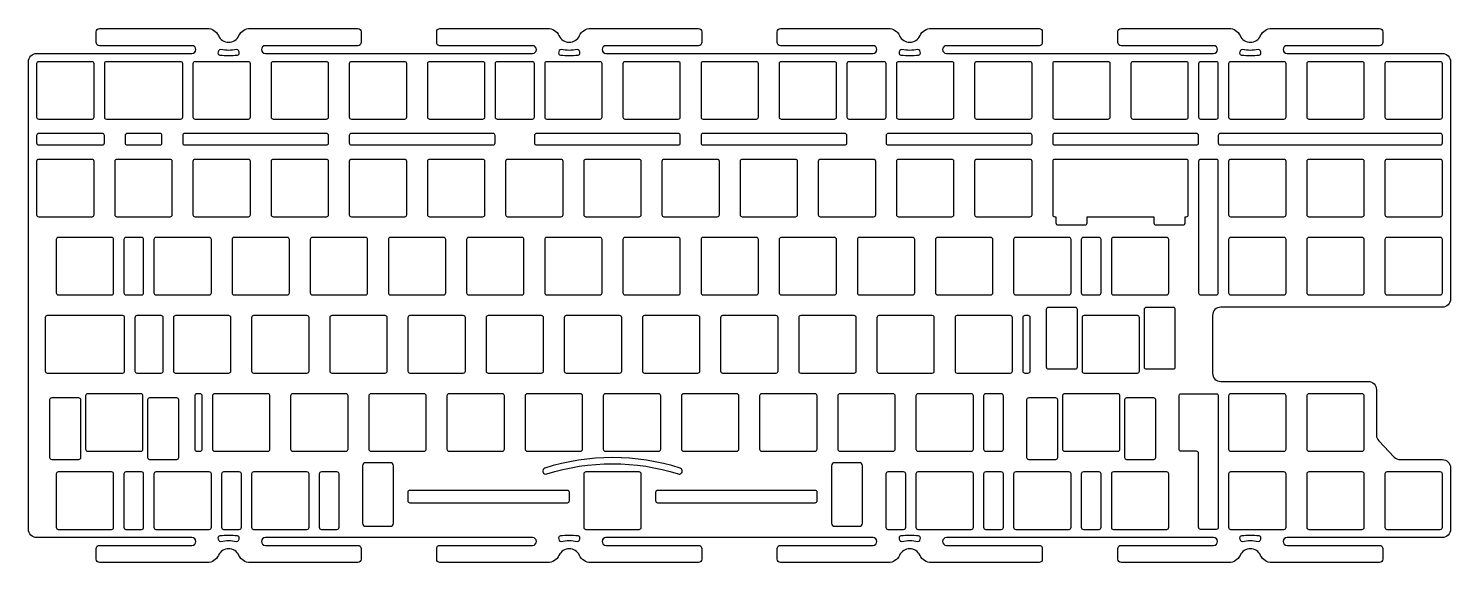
# Model space of a CAD drawing. Header units: millimetres. Extents: x 0 to 747, y 0 to 130.
# Drawn here: x 0 to 346.6, y 0 to 130.2 of the extents above; entities that cross this region are included whole.
import ezdxf

# ---------------------------------------------------------------- set-up
doc = ezdxf.new("R2010")
doc.units = ezdxf.units.MM
doc.layers.add('Plate', color=120, linetype='Continuous')

msp = doc.modelspace()

# ---------------------------------------------------------------- linework, layer by layer
at = {"layer": 'Plate'}
for points in [[(295.31, 1.75, -0.293036), (292.59, 0), (266.31, 0, -0.414214), (265.51, 0.8), (265.51, 3.4, -0.414214), (266.31, 4.2), (288.86, 4.2, 1), (288.86, 6.1), (223.76, 6.1, 1), (223.76, 4.2), (246.31, 4.2, -0.414214), (247.11, 3.4), (247.11, 0.8, -0.414214), (246.31, 0), (220.03, 0, -0.293036), (217.31, 1.75, 0.641126), (212.31, 1.75, -0.293036), (209.58, 0), (183.31, 0, -0.414214), (182.51, 0.8), (182.51, 3.4, -0.414214), (183.31, 4.2), (205.86, 4.2, 1), (205.86, 6.1), (140.75, 6.1, 1), (140.75, 4.2), (163.31, 4.2, -0.414214), (164.11, 3.4), (164.11, 0.8, -0.414214), (163.31, 0), (137.03, 0, -0.293036), (134.3, 1.75, 0.641126), (129.31, 1.75, -0.293036), (126.58, 0), (100.3, 0, -0.414214), (99.5, 0.8), (99.5, 3.4, -0.414214), (100.3, 4.2), (122.85, 4.2, 1), (122.85, 6.1), (57.75, 6.1, 1), (57.75, 4.2), (80.3, 4.2, -0.414214), (81.1, 3.4), (81.1, 0.8, -0.414214), (80.3, 0), (54.03, 0, -0.293036), (51.3, 1.75, 0.641126), (46.3, 1.75, -0.293036), (43.58, 0), (17.3, 0, -0.414214), (16.5, 0.8), (16.5, 3.4, -0.414214), (17.3, 4.2), (39.85, 4.2, 1), (39.85, 6.1), (2, 6.1, -0.414214), (0, 8.1), (0, 122.11, -0.414214), (2, 124.11), (39.85, 124.11, 1), (39.85, 126.01), (17.3, 126.01, -0.414214), (16.5, 126.81), (16.5, 129.41, -0.414214), (17.3, 130.21), (43.58, 130.21, -0.293036), (46.3, 128.46, 0.641126), (51.3, 128.46, -0.293036), (54.03, 130.21), (80.3, 130.21, -0.414214), (81.1, 129.41), (81.1, 126.81, -0.414214), (80.3, 126.01), (57.75, 126.01, 1), (57.75, 124.11), (122.85, 124.11, 1), (122.85, 126.01), (100.3, 126.01, -0.414214), (99.5, 126.81), (99.5, 129.41, -0.414214), (100.3, 130.21), (126.58, 130.21, -0.293036), (129.31, 128.46, 0.641126), (134.3, 128.46, -0.293036), (137.03, 130.21), (163.31, 130.21, -0.414214), (164.11, 129.41), (164.11, 126.81, -0.414214), (163.31, 126.01), (140.75, 126.01, 1), (140.75, 124.11), (205.86, 124.11, 1), (205.86, 126.01), (183.31, 126.01, -0.414214), (182.51, 126.81), (182.51, 129.41, -0.414214), (183.31, 130.21), (209.58, 130.21, -0.293036), (212.31, 128.46, 0.641126), (217.31, 128.46, -0.293036), (220.03, 130.21), (246.31, 130.21, -0.414214), (247.11, 129.41), (247.11, 126.81, -0.414214), (246.31, 126.01), (223.76, 126.01, 1), (223.76, 124.11), (288.86, 124.11, 1), (288.86, 126.01), (266.31, 126.01, -0.414214), (265.51, 126.81), (265.51, 129.41, -0.414214), (266.31, 130.21), (292.59, 130.21, -0.293036), (295.31, 128.46, 0.641126), (300.31, 128.46, -0.293036), (303.04, 130.21), (329.31, 130.21, -0.414214), (330.11, 129.41), (330.11, 126.81, -0.414214), (329.31, 126.01), (306.76, 126.01, 1), (306.76, 124.11), (344.61, 124.11, -0.414214), (346.61, 122.11), (346.61, 64.25, -0.414214), (344.61, 62.25), (290.61, 62.25, 0.414214), (288.61, 60.25), (288.61, 46.15, 0.414214), (290.61, 44.15), (326.56, 44.15, -0.414214), (328.56, 42.15), (328.56, 31.06, 0.191918), (329.11, 29.68), (332.86, 25.72, 0.205925), (334.31, 25.1), (344.61, 25.1, -0.414214), (346.61, 23.1), (346.61, 8.1, -0.414214), (344.61, 6.1), (306.76, 6.1, 1), (306.76, 4.2), (329.31, 4.2, -0.414214), (330.11, 3.4), (330.11, 0.8, -0.414214), (329.31, 0), (303.04, 0, -0.293036), (300.31, 1.75, 0.641126)], [(50.96, 123.73, 0.377418), (51.4, 124.22, 0.145924), (51.23, 124.82, 0.310154), (50.71, 125.05, -0.096523), (46.89, 125.05, 0.310154), (46.37, 124.82, 0.145924), (46.2, 124.22, 0.377418), (46.65, 123.73, 0.054)], [(129.89, 125.05, 0.310154), (129.37, 124.82, 0.145924), (129.2, 124.22, 0.377418), (129.65, 123.73, 0.054), (133.96, 123.73, 0.377418), (134.4, 124.22, 0.145924), (134.24, 124.82, 0.310154), (133.72, 125.05, -0.096523)], [(216.96, 123.73, 0.377418), (217.41, 124.22, 0.145924), (217.24, 124.82, 0.310154), (216.72, 125.05, -0.096523), (212.9, 125.05, 0.310154), (212.38, 124.82, 0.145924), (212.21, 124.22, 0.377418), (212.65, 123.73, 0.054)], [(299.96, 123.73, 0.377418), (300.41, 124.22, 0.145924), (300.24, 124.82, 0.310154), (299.72, 125.05, -0.096523), (295.9, 125.05, 0.310154), (295.38, 124.82, 0.145924), (295.21, 124.22, 0.377418), (295.66, 123.73, 0.054)], [(15.5, 122.11), (2.5, 122.11, 0.414214), (2, 121.61), (2, 108.61, 0.414214), (2.5, 108.11), (15.5, 108.11, 0.414214), (16, 108.61), (16, 121.61, 0.414214)], [(37.1, 122.11), (19, 122.11, 0.414214), (18.5, 121.61), (18.5, 108.61, 0.414214), (19, 108.11), (37.1, 108.11, 0.414214), (37.6, 108.61), (37.6, 121.61, 0.414214)], [(53.6, 122.11), (40.6, 122.11, 0.414214), (40.1, 121.61), (40.1, 108.61, 0.414214), (40.6, 108.11), (53.6, 108.11, 0.414214), (54.1, 108.61), (54.1, 121.61, 0.414214)], [(72.65, 122.11), (59.65, 122.11, 0.414214), (59.15, 121.61), (59.15, 108.61, 0.414214), (59.65, 108.11), (72.65, 108.11, 0.414214), (73.15, 108.61), (73.15, 121.61, 0.414214)], [(91.7, 122.11), (78.7, 122.11, 0.414214), (78.2, 121.61), (78.2, 108.61, 0.414214), (78.7, 108.11), (91.7, 108.11, 0.414214), (92.2, 108.61), (92.2, 121.61, 0.414214)], [(110.75, 122.11), (97.75, 122.11, 0.414214), (97.25, 121.61), (97.25, 108.61, 0.414214), (97.75, 108.11), (110.75, 108.11, 0.414214), (111.25, 108.61), (111.25, 121.61, 0.414214)], [(113.75, 108.61, 0.414214), (114.25, 108.11), (122.83, 108.11, 0.414214), (123.33, 108.61), (123.33, 121.61, 0.414214), (122.83, 122.11), (114.25, 122.11, 0.414214), (113.75, 121.61)], [(139.32, 122.11), (126.33, 122.11, 0.414214), (125.83, 121.61), (125.83, 108.61, 0.414214), (126.33, 108.11), (139.32, 108.11, 0.414214), (139.82, 108.61), (139.82, 121.61, 0.414214)], [(158.38, 122.11), (145.38, 122.11, 0.414214), (144.88, 121.61), (144.88, 108.61, 0.414214), (145.38, 108.11), (158.38, 108.11, 0.414214), (158.88, 108.61), (158.88, 121.61, 0.414214)], [(177.43, 122.11), (164.43, 122.11, 0.414214), (163.93, 121.61), (163.93, 108.61, 0.414214), (164.43, 108.11), (177.43, 108.11, 0.414214), (177.93, 108.61), (177.93, 121.61, 0.414214)], [(196.47, 122.11), (183.47, 122.11, 0.414214), (182.97, 121.61), (182.97, 108.61, 0.414214), (183.47, 108.11), (196.47, 108.11, 0.414214), (196.97, 108.61), (196.97, 121.61, 0.414214)], [(199.47, 108.61, 0.414214), (199.97, 108.11), (208.55, 108.11, 0.414214), (209.05, 108.61), (209.05, 121.61, 0.414214), (208.55, 122.11), (199.97, 122.11, 0.414214), (199.47, 121.61)], [(225.05, 122.11), (212.05, 122.11, 0.414214), (211.55, 121.61), (211.55, 108.61, 0.414214), (212.05, 108.11), (225.05, 108.11, 0.414214), (225.55, 108.61), (225.55, 121.61, 0.414214)], [(244.1, 122.11), (231.1, 122.11, 0.414214), (230.6, 121.61), (230.6, 108.61, 0.414214), (231.1, 108.11), (244.1, 108.11, 0.414214), (244.6, 108.61), (244.6, 121.61, 0.414214)], [(263.15, 122.11), (250.15, 122.11, 0.414214), (249.65, 121.61), (249.65, 108.61, 0.414214), (250.15, 108.11), (263.15, 108.11, 0.414214), (263.65, 108.61), (263.65, 121.61, 0.414214)], [(282.2, 122.11), (269.2, 122.11, 0.414214), (268.7, 121.61), (268.7, 108.61, 0.414214), (269.2, 108.11), (282.2, 108.11, 0.414214), (282.7, 108.61), (282.7, 121.61, 0.414214)], [(285.2, 108.61, 0.414214), (285.7, 108.11), (289.51, 108.11, 0.414214), (290.01, 108.61), (290.01, 121.61, 0.414214), (289.51, 122.11), (285.7, 122.11, 0.414214), (285.2, 121.61)], [(306.01, 122.11), (293.01, 122.11, 0.414214), (292.51, 121.61), (292.51, 108.61, 0.414214), (293.01, 108.11), (306.01, 108.11, 0.414214), (306.51, 108.61), (306.51, 121.61, 0.414214)], [(325.06, 122.11), (312.06, 122.11, 0.414214), (311.56, 121.61), (311.56, 108.61, 0.414214), (312.06, 108.11), (325.06, 108.11, 0.414214), (325.56, 108.61), (325.56, 121.61, 0.414214)], [(344.11, 122.11), (331.11, 122.11, 0.414214), (330.61, 121.61), (330.61, 108.61, 0.414214), (331.11, 108.11), (344.11, 108.11, 0.414214), (344.61, 108.61), (344.61, 121.61, 0.414214)], [(18.52, 102.3), (18.52, 104.11, 0.413139), (18.02, 104.61), (2.5, 104.61, 0.414214), (2, 104.11), (2, 102.3, 0.414214), (2.5, 101.8), (18.02, 101.8, 0.415289)], [(32.55, 102.3), (32.55, 104.11, 0.414214), (32.05, 104.61), (24.07, 104.61, 0.414214), (23.57, 104.11), (23.57, 102.3, 0.414214), (24.07, 101.8), (32.05, 101.8, 0.414214)], [(72.65, 104.61), (38.1, 104.61, 0.414214), (37.6, 104.11), (37.6, 102.3, 0.414214), (38.1, 101.8), (72.65, 101.8, 0.414214), (73.15, 102.3), (73.15, 104.11, 0.414214)], [(113.25, 104.61), (78.7, 104.61, 0.414214), (78.2, 104.11), (78.2, 102.3, 0.414214), (78.7, 101.8), (113.25, 101.8, 0.414214), (113.75, 102.3), (113.75, 104.11, 0.414214)], [(158.38, 104.61), (123.83, 104.61, 0.414214), (123.33, 104.11), (123.33, 102.3, 0.414214), (123.83, 101.8), (158.38, 101.8, 0.414214), (158.88, 102.3), (158.88, 104.11, 0.414214)], [(198.97, 104.61), (164.43, 104.61, 0.414214), (163.93, 104.11), (163.93, 102.3, 0.414214), (164.43, 101.8), (198.97, 101.8, 0.414214), (199.47, 102.3), (199.47, 104.11, 0.414214)], [(244.1, 104.61), (209.55, 104.61, 0.414214), (209.05, 104.11), (209.05, 102.3, 0.414214), (209.55, 101.8), (244.1, 101.8, 0.414214), (244.6, 102.3), (244.6, 104.11, 0.414214)], [(284.7, 104.61), (250.15, 104.61, 0.414214), (249.65, 104.11), (249.65, 102.3, 0.414214), (250.15, 101.8), (284.7, 101.8, 0.414214), (285.2, 102.3), (285.2, 104.11, 0.414214)], [(344.11, 104.61), (290.51, 104.61, 0.414214), (290.01, 104.11), (290.01, 102.3, 0.414214), (290.51, 101.8), (344.11, 101.8, 0.414214), (344.61, 102.3), (344.61, 104.11, 0.414214)], [(15.5, 98.3), (2.5, 98.3, 0.414214), (2, 97.8), (2, 84.8, 0.414214), (2.5, 84.3), (15.5, 84.3, 0.414214), (16, 84.8), (16, 97.8, 0.414214)], [(34.55, 98.3), (21.55, 98.3, 0.414214), (21.05, 97.8), (21.05, 84.8, 0.414214), (21.55, 84.3), (34.55, 84.3, 0.414214), (35.05, 84.8), (35.05, 97.8, 0.414214)], [(53.6, 98.3), (40.6, 98.3, 0.414214), (40.1, 97.8), (40.1, 84.8, 0.414214), (40.6, 84.3), (53.6, 84.3, 0.414214), (54.1, 84.8), (54.1, 97.8, 0.414214)], [(72.65, 98.3), (59.65, 98.3, 0.414214), (59.15, 97.8), (59.15, 84.8, 0.414214), (59.65, 84.3), (72.65, 84.3, 0.414214), (73.15, 84.8), (73.15, 97.8, 0.414214)], [(91.7, 98.3), (78.7, 98.3, 0.414214), (78.2, 97.8), (78.2, 84.8, 0.414214), (78.7, 84.3), (91.7, 84.3, 0.414214), (92.2, 84.8), (92.2, 97.8, 0.414214)], [(110.75, 98.3), (97.75, 98.3, 0.414214), (97.25, 97.8), (97.25, 84.8, 0.414214), (97.75, 84.3), (110.75, 84.3, 0.414214), (111.25, 84.8), (111.25, 97.8, 0.414214)], [(129.8, 98.3), (116.8, 98.3, 0.414214), (116.3, 97.8), (116.3, 84.8, 0.414214), (116.8, 84.3), (129.8, 84.3, 0.414214), (130.3, 84.8), (130.3, 97.8, 0.414214)], [(148.85, 98.3), (135.85, 98.3, 0.414214), (135.35, 97.8), (135.35, 84.8, 0.414214), (135.85, 84.3), (148.85, 84.3, 0.414214), (149.35, 84.8), (149.35, 97.8, 0.414214)], [(167.9, 98.3), (154.9, 98.3, 0.414214), (154.4, 97.8), (154.4, 84.8, 0.414214), (154.9, 84.3), (167.9, 84.3, 0.414214), (168.4, 84.8), (168.4, 97.8, 0.414214)], [(186.95, 98.3), (173.95, 98.3, 0.414214), (173.45, 97.8), (173.45, 84.8, 0.414214), (173.95, 84.3), (186.95, 84.3, 0.414214), (187.45, 84.8), (187.45, 97.8, 0.414214)], [(206, 98.3), (193, 98.3, 0.414214), (192.5, 97.8), (192.5, 84.8, 0.414214), (193, 84.3), (206, 84.3, 0.414214), (206.5, 84.8), (206.5, 97.8, 0.414214)], [(225.05, 98.3), (212.05, 98.3, 0.414214), (211.55, 97.8), (211.55, 84.8, 0.414214), (212.05, 84.3), (225.05, 84.3, 0.414214), (225.55, 84.8), (225.55, 97.8, 0.414214)], [(244.1, 98.3), (231.1, 98.3, 0.414214), (230.6, 97.8), (230.6, 84.8, 0.414214), (231.1, 84.3), (244.1, 84.3, 0.414214), (244.6, 84.8), (244.6, 97.8, 0.414214)], [(282.2, 98.3), (250.15, 98.3, 0.414214), (249.65, 97.8), (249.65, 84.8, 0.414214), (250.15, 84.3), (250.44, 84.3), (250.44, 82.8, 0.414214), (250.94, 82.3), (257.54, 82.3, 0.414214), (258.04, 82.8), (258.04, 84.3), (274.31, 84.3), (274.31, 82.8, 0.414214), (274.81, 82.3), (281.41, 82.3, 0.414214), (281.91, 82.8), (281.91, 84.3), (282.2, 84.3, 0.414214), (282.7, 84.8), (282.7, 97.8, 0.414214)], [(290.01, 65.75), (290.01, 97.8, 0.414214), (289.51, 98.3), (285.7, 98.3, 0.414214), (285.2, 97.8), (285.2, 65.75, 0.414214), (285.7, 65.25), (289.51, 65.25, 0.414214)], [(306.01, 98.3), (293.01, 98.3, 0.414214), (292.51, 97.8), (292.51, 84.8, 0.414214), (293.01, 84.3), (306.01, 84.3, 0.414214), (306.51, 84.8), (306.51, 97.8, 0.414214)], [(325.06, 98.3), (312.06, 98.3, 0.414214), (311.56, 97.8), (311.56, 84.8, 0.414214), (312.06, 84.3), (325.06, 84.3, 0.414214), (325.56, 84.8), (325.56, 97.8, 0.414214)], [(344.11, 98.3), (331.11, 98.3, 0.414214), (330.61, 97.8), (330.61, 84.8, 0.414214), (331.11, 84.3), (344.11, 84.3, 0.414214), (344.61, 84.8), (344.61, 97.8, 0.414214)], [(20.26, 79.25), (7.26, 79.25, 0.414214), (6.76, 78.75), (6.76, 65.75, 0.414214), (7.26, 65.25), (20.26, 65.25, 0.414214), (20.76, 65.75), (20.76, 78.75, 0.414214)], [(23.26, 65.75, 0.414214), (23.76, 65.25), (27.57, 65.25, 0.414214), (28.07, 65.75), (28.07, 78.75, 0.414214), (27.57, 79.25), (23.76, 79.25, 0.414214), (23.26, 78.75)], [(44.08, 79.25), (31.07, 79.25, 0.414214), (30.57, 78.75), (30.57, 65.75, 0.414214), (31.07, 65.25), (44.08, 65.25, 0.414214), (44.58, 65.75), (44.58, 78.75, 0.414214)], [(63.62, 65.75), (63.62, 78.75, 0.414214), (63.12, 79.25), (50.12, 79.25, 0.414214), (49.62, 78.75), (49.62, 65.75, 0.414214), (50.12, 65.25), (63.12, 65.25, 0.414214)], [(82.17, 79.25), (69.17, 79.25, 0.414214), (68.67, 78.75), (68.67, 65.75, 0.414214), (69.17, 65.25), (82.17, 65.25, 0.414214), (82.67, 65.75), (82.67, 78.75, 0.414214)], [(101.22, 79.25), (88.22, 79.25, 0.414214), (87.72, 78.75), (87.72, 65.75, 0.414214), (88.22, 65.25), (101.22, 65.25, 0.414214), (101.72, 65.75), (101.72, 78.75, 0.414214)], [(120.28, 79.25), (107.28, 79.25, 0.414214), (106.78, 78.75), (106.78, 65.75, 0.414214), (107.28, 65.25), (120.28, 65.25, 0.414214), (120.78, 65.75), (120.78, 78.75, 0.414214)], [(139.32, 79.25), (126.33, 79.25, 0.414214), (125.83, 78.75), (125.83, 65.75, 0.414214), (126.33, 65.25), (139.32, 65.25, 0.414214), (139.82, 65.75), (139.82, 78.75, 0.414214)], [(158.38, 79.25), (145.38, 79.25, 0.414214), (144.88, 78.75), (144.88, 65.75, 0.414214), (145.38, 65.25), (158.38, 65.25, 0.414214), (158.88, 65.75), (158.88, 78.75, 0.414214)], [(177.43, 79.25), (164.43, 79.25, 0.414214), (163.93, 78.75), (163.93, 65.75, 0.414214), (164.43, 65.25), (177.43, 65.25, 0.414214), (177.93, 65.75), (177.93, 78.75, 0.414214)], [(196.47, 79.25), (183.47, 79.25, 0.414214), (182.97, 78.75), (182.97, 65.75, 0.414214), (183.47, 65.25), (196.47, 65.25, 0.414214), (196.97, 65.75), (196.97, 78.75, 0.414214)], [(215.53, 79.25), (202.53, 79.25, 0.414214), (202.03, 78.75), (202.03, 65.75, 0.414214), (202.53, 65.25), (215.53, 65.25, 0.414214), (216.03, 65.75), (216.03, 78.75, 0.414214)], [(234.57, 79.25), (221.57, 79.25, 0.414214), (221.07, 78.75), (221.07, 65.75, 0.414214), (221.57, 65.25), (234.57, 65.25, 0.414214), (235.07, 65.75), (235.07, 78.75, 0.414214)], [(253.62, 79.25), (240.62, 79.25, 0.414214), (240.12, 78.75), (240.12, 65.75, 0.414214), (240.62, 65.25), (253.62, 65.25, 0.414214), (254.12, 65.75), (254.12, 78.75, 0.414214)], [(256.62, 78.75), (256.62, 65.75, 0.414214), (257.12, 65.25), (260.94, 65.25, 0.414214), (261.44, 65.75), (261.44, 78.75, 0.414214), (260.94, 79.25), (257.12, 79.25, 0.414214)], [(277.44, 79.25), (264.44, 79.25, 0.414214), (263.94, 78.75), (263.94, 65.75, 0.414214), (264.44, 65.25), (277.44, 65.25, 0.414214), (277.94, 65.75), (277.94, 78.75, 0.414214)], [(306.01, 79.25), (293.01, 79.25, 0.414214), (292.51, 78.75), (292.51, 65.75, 0.414214), (293.01, 65.25), (306.01, 65.25, 0.414214), (306.51, 65.75), (306.51, 78.75, 0.414214)], [(325.06, 79.25), (312.06, 79.25, 0.414214), (311.56, 78.75), (311.56, 65.75, 0.414214), (312.06, 65.25), (325.06, 65.25, 0.414214), (325.56, 65.75), (325.56, 78.75, 0.414214)], [(344.11, 79.25), (331.11, 79.25, 0.414214), (330.61, 78.75), (330.61, 65.75, 0.414214), (331.11, 65.25), (344.11, 65.25, 0.414214), (344.61, 65.75), (344.61, 78.75, 0.414214)], [(22.94, 46.2, 0.414214), (23.44, 46.7), (23.44, 59.7, 0.414214), (22.94, 60.2), (4.58, 60.2, 0.414214), (4.08, 59.7), (4.08, 46.7, 0.414214), (4.58, 46.2)], [(25.94, 46.7, 0.414214), (26.44, 46.2), (32.34, 46.2, 0.414214), (32.84, 46.7), (32.84, 59.7, 0.414214), (32.34, 60.2), (26.44, 60.2, 0.414214), (25.94, 59.7)], [(48.84, 60.2), (35.84, 60.2, 0.414214), (35.34, 59.7), (35.34, 46.7, 0.414214), (35.84, 46.2), (48.84, 46.2, 0.414214), (49.34, 46.7), (49.34, 59.7, 0.414214)], [(67.89, 60.2), (54.89, 60.2, 0.414214), (54.39, 59.7), (54.39, 46.7, 0.414214), (54.89, 46.2), (67.89, 46.2, 0.414214), (68.39, 46.7), (68.39, 59.7, 0.414214)], [(86.94, 60.2), (73.94, 60.2, 0.414214), (73.44, 59.7), (73.44, 46.7, 0.414214), (73.94, 46.2), (86.94, 46.2, 0.414214), (87.44, 46.7), (87.44, 59.7, 0.414214)], [(105.99, 60.2), (92.99, 60.2, 0.414214), (92.49, 59.7), (92.49, 46.7, 0.414214), (92.99, 46.2), (105.99, 46.2, 0.414214), (106.49, 46.7), (106.49, 59.7, 0.414214)], [(125.04, 60.2), (112.04, 60.2, 0.414214), (111.54, 59.7), (111.54, 46.7, 0.414214), (112.04, 46.2), (125.04, 46.2, 0.414214), (125.54, 46.7), (125.54, 59.7, 0.414214)], [(144.09, 60.2), (131.09, 60.2, 0.414214), (130.59, 59.7), (130.59, 46.7, 0.414214), (131.09, 46.2), (144.09, 46.2, 0.414214), (144.59, 46.7), (144.59, 59.7, 0.414214)], [(163.14, 60.2), (150.14, 60.2, 0.414214), (149.64, 59.7), (149.64, 46.7, 0.414214), (150.14, 46.2), (163.14, 46.2, 0.414214), (163.64, 46.7), (163.64, 59.7, 0.414214)], [(182.19, 60.2), (169.19, 60.2, 0.414214), (168.69, 59.7), (168.69, 46.7, 0.414214), (169.19, 46.2), (182.19, 46.2, 0.414214), (182.69, 46.7), (182.69, 59.7, 0.414214)], [(201.24, 60.2), (188.24, 60.2, 0.414214), (187.74, 59.7), (187.74, 46.7, 0.414214), (188.24, 46.2), (201.24, 46.2, 0.414214), (201.74, 46.7), (201.74, 59.7, 0.414214)], [(220.29, 60.2), (207.29, 60.2, 0.414214), (206.79, 59.7), (206.79, 46.7, 0.414214), (207.29, 46.2), (220.29, 46.2, 0.414214), (220.79, 46.7), (220.79, 59.7, 0.414214)], [(239.34, 60.2), (226.34, 60.2, 0.414214), (225.84, 59.7), (225.84, 46.7, 0.414214), (226.34, 46.2), (239.34, 46.2, 0.414214), (239.84, 46.7), (239.84, 59.7, 0.414214)], [(242.34, 46.7, 0.414214), (242.84, 46.2), (243.67, 46.2, 0.414214), (244.17, 46.7), (244.17, 59.7, 0.414214), (243.67, 60.2), (242.84, 60.2, 0.414214), (242.34, 59.7)], [(255.16, 47.2, 0.414214), (255.66, 47.7), (255.66, 61.7, 0.414214), (255.16, 62.2), (248.56, 62.2, 0.414214), (248.06, 61.7), (248.06, 47.7, 0.414214), (248.56, 47.2)], [(270.29, 60.2), (257.29, 60.2, 0.414214), (256.79, 59.7), (256.79, 46.7, 0.414214), (257.29, 46.2), (270.29, 46.2, 0.414214), (270.79, 46.7), (270.79, 59.7, 0.414214)], [(279.03, 47.2, 0.414214), (279.53, 47.7), (279.53, 61.7, 0.414214), (279.03, 62.2), (272.43, 62.2, 0.414214), (271.93, 61.7), (271.93, 47.7, 0.414214), (272.43, 47.2)], [(12.27, 40.15), (5.67, 40.15, 0.414214), (5.17, 39.65), (5.17, 25.65, 0.414214), (5.67, 25.15), (12.27, 25.15, 0.414214), (12.77, 25.65), (12.77, 39.65, 0.414214)], [(27.41, 41.15), (14.41, 41.15, 0.414214), (13.91, 40.65), (13.91, 27.65, 0.414214), (14.41, 27.15), (27.41, 27.15, 0.414214), (27.91, 27.65), (27.91, 40.65, 0.414214)], [(36.14, 40.15), (29.54, 40.15, 0.414214), (29.04, 39.65), (29.04, 25.65, 0.414214), (29.54, 25.15), (36.14, 25.15, 0.414214), (36.64, 25.65), (36.64, 39.65, 0.414214)], [(40.53, 27.65, 0.414214), (41.03, 27.15), (41.86, 27.15, 0.414214), (42.36, 27.65), (42.36, 40.65, 0.414214), (41.86, 41.15), (41.03, 41.15, 0.414214), (40.53, 40.65)], [(58.36, 41.15), (45.36, 41.15, 0.414214), (44.86, 40.65), (44.86, 27.65, 0.414214), (45.36, 27.15), (58.36, 27.15, 0.414214), (58.86, 27.65), (58.86, 40.65, 0.414214)], [(63.91, 27.65, 0.414214), (64.41, 27.15), (77.41, 27.15, 0.414214), (77.91, 27.65), (77.91, 40.65, 0.414214), (77.41, 41.15), (64.41, 41.15, 0.414214), (63.91, 40.65)], [(96.46, 41.15), (83.46, 41.15, 0.414214), (82.96, 40.65), (82.96, 27.65, 0.414214), (83.46, 27.15), (96.46, 27.15, 0.414214), (96.96, 27.65), (96.96, 40.65, 0.414214)], [(115.51, 41.15), (102.51, 41.15, 0.414214), (102.01, 40.65), (102.01, 27.65, 0.414214), (102.51, 27.15), (115.51, 27.15, 0.414214), (116.01, 27.65), (116.01, 40.65, 0.414214)], [(134.56, 41.15), (121.56, 41.15, 0.414214), (121.06, 40.65), (121.06, 27.65, 0.414214), (121.56, 27.15), (134.56, 27.15, 0.414214), (135.06, 27.65), (135.06, 40.65, 0.414214)], [(153.61, 41.15), (140.61, 41.15, 0.414214), (140.11, 40.65), (140.11, 27.65, 0.414214), (140.61, 27.15), (153.61, 27.15, 0.414214), (154.11, 27.65), (154.11, 40.65, 0.414214)], [(172.66, 41.15), (159.66, 41.15, 0.414214), (159.16, 40.65), (159.16, 27.65, 0.414214), (159.66, 27.15), (172.66, 27.15, 0.414214), (173.16, 27.65), (173.16, 40.65, 0.414214)], [(191.71, 41.15), (178.71, 41.15, 0.414214), (178.21, 40.65), (178.21, 27.65, 0.414214), (178.71, 27.15), (191.71, 27.15, 0.414214), (192.21, 27.65), (192.21, 40.65, 0.414214)], [(210.76, 41.15), (197.76, 41.15, 0.414214), (197.26, 40.65), (197.26, 27.65, 0.414214), (197.76, 27.15), (210.76, 27.15, 0.414214), (211.26, 27.65), (211.26, 40.65, 0.414214)], [(229.81, 41.15), (216.81, 41.15, 0.414214), (216.31, 40.65), (216.31, 27.65, 0.414214), (216.81, 27.15), (229.81, 27.15, 0.414214), (230.31, 27.65), (230.31, 40.65, 0.414214)], [(232.81, 40.65), (232.81, 27.65, 0.414214), (233.31, 27.15), (237.12, 27.15, 0.414214), (237.62, 27.65), (237.62, 40.65, 0.414214), (237.12, 41.15), (233.31, 41.15, 0.414214)], [(250.39, 40.15), (243.79, 40.15, 0.414214), (243.29, 39.65), (243.29, 25.65, 0.414214), (243.79, 25.15), (250.39, 25.15, 0.414214), (250.89, 25.65), (250.89, 39.65, 0.414214)], [(265.53, 41.15), (252.53, 41.15, 0.414214), (252.03, 40.65), (252.03, 27.65, 0.414214), (252.53, 27.15), (265.53, 27.15, 0.414214), (266.03, 27.65), (266.03, 40.65, 0.414214)], [(274.27, 40.15), (267.67, 40.15, 0.414214), (267.17, 39.65), (267.17, 25.65, 0.414214), (267.67, 25.15), (274.27, 25.15, 0.414214), (274.77, 25.65), (274.77, 39.65, 0.414214)], [(290.01, 8.6, -0.414214), (289.51, 8.1), (285.7, 8.1, -0.414214), (285.2, 8.6), (285.2, 26.65, 0.414214), (284.7, 27.15), (280.94, 27.15, -0.414214), (280.44, 27.65), (280.44, 40.65, -0.414214), (280.94, 41.15), (289.51, 41.15, -0.414214), (290.01, 40.65)], [(306.01, 41.15), (293.01, 41.15, 0.414214), (292.51, 40.65), (292.51, 27.65, 0.414214), (293.01, 27.15), (306.01, 27.15, 0.414214), (306.51, 27.65), (306.51, 40.65, 0.414214)], [(325.06, 41.15), (312.06, 41.15, 0.414214), (311.56, 40.65), (311.56, 27.65, 0.414214), (312.06, 27.15), (325.06, 27.15, 0.414214), (325.56, 27.65), (325.56, 40.65, 0.414214)], [(88.2, 8.85, 0.414214), (88.95, 9.6), (88.95, 23.6, 0.414214), (88.2, 24.35), (82.2, 24.35, 0.414214), (81.45, 23.6), (81.45, 9.6, 0.414214), (82.2, 8.85)], [(126.31, 21.6, -0.155898), (158.39, 21.6, 1), (158.84, 23.03, 0.155898), (125.86, 23.03, 1)], [(202.5, 8.85, 0.414214), (203.25, 9.6), (203.25, 23.6, 0.414214), (202.5, 24.35), (196.5, 24.35, 0.414214), (195.75, 23.6), (195.75, 9.6, 0.414214), (196.5, 8.85)], [(20.26, 22.1), (7.26, 22.1, 0.414214), (6.76, 21.6), (6.76, 8.6, 0.414214), (7.26, 8.1), (20.26, 8.1, 0.414214), (20.76, 8.6), (20.76, 21.6, 0.414214)], [(23.26, 21.6), (23.26, 8.6, 0.414214), (23.76, 8.1), (27.57, 8.1, 0.414214), (28.07, 8.6), (28.07, 21.6, 0.414214), (27.57, 22.1), (23.76, 22.1, 0.414214)], [(44.08, 22.1), (31.07, 22.1, 0.414214), (30.57, 21.6), (30.57, 8.6, 0.414214), (31.07, 8.1), (44.08, 8.1, 0.414214), (44.58, 8.6), (44.58, 21.6, 0.414214)], [(47.08, 21.6), (47.08, 8.6, 0.414214), (47.58, 8.1), (51.39, 8.1, 0.414214), (51.89, 8.6), (51.89, 21.6, 0.414214), (51.39, 22.1), (47.58, 22.1, 0.414214)], [(67.89, 22.1), (54.89, 22.1, 0.414214), (54.39, 21.6), (54.39, 8.6, 0.414214), (54.89, 8.1), (67.89, 8.1, 0.414214), (68.39, 8.6), (68.39, 21.6, 0.414214)], [(70.89, 21.6), (70.89, 8.6, 0.414214), (71.39, 8.1), (75.2, 8.1, 0.414214), (75.7, 8.6), (75.7, 21.6, 0.414214), (75.2, 22.1), (71.39, 22.1, 0.414214)], [(148.85, 22.1), (135.85, 22.1, 0.414214), (135.35, 21.6), (135.35, 8.6, 0.414214), (135.85, 8.1), (148.85, 8.1, 0.414214), (149.35, 8.6), (149.35, 21.6, 0.414214)], [(209, 21.6), (209, 8.6, 0.414214), (209.5, 8.1), (213.31, 8.1, 0.414214), (213.81, 8.6), (213.81, 21.6, 0.414214), (213.31, 22.1), (209.5, 22.1, 0.414214)], [(229.81, 22.1), (216.81, 22.1, 0.414214), (216.31, 21.6), (216.31, 8.6, 0.414214), (216.81, 8.1), (229.81, 8.1, 0.414214), (230.31, 8.6), (230.31, 21.6, 0.414214)], [(232.81, 21.6), (232.81, 8.6, 0.414214), (233.31, 8.1), (237.12, 8.1, 0.414214), (237.62, 8.6), (237.62, 21.6, 0.414214), (237.12, 22.1), (233.31, 22.1, 0.414214)], [(253.62, 22.1), (240.62, 22.1, 0.414214), (240.12, 21.6), (240.12, 8.6, 0.414214), (240.62, 8.1), (253.62, 8.1, 0.414214), (254.12, 8.6), (254.12, 21.6, 0.414214)], [(256.62, 21.6), (256.62, 8.6, 0.414214), (257.12, 8.1), (260.94, 8.1, 0.414214), (261.44, 8.6), (261.44, 21.6, 0.414214), (260.94, 22.1), (257.12, 22.1, 0.414214)], [(277.44, 22.1), (264.44, 22.1, 0.414214), (263.94, 21.6), (263.94, 8.6, 0.414214), (264.44, 8.1), (277.44, 8.1, 0.414214), (277.94, 8.6), (277.94, 21.6, 0.414214)], [(306.01, 22.1), (293.01, 22.1, 0.414214), (292.51, 21.6), (292.51, 8.6, 0.414214), (293.01, 8.1), (306.01, 8.1, 0.414214), (306.51, 8.6), (306.51, 21.6, 0.414214)], [(325.06, 22.1), (312.06, 22.1, 0.414214), (311.56, 21.6), (311.56, 8.6, 0.414214), (312.06, 8.1), (325.06, 8.1, 0.414214), (325.56, 8.6), (325.56, 21.6, 0.414214)], [(344.11, 22.1), (331.11, 22.1, 0.414214), (330.61, 21.6), (330.61, 8.6, 0.414214), (331.11, 8.1), (344.11, 8.1, 0.414214), (344.61, 8.6), (344.61, 21.6, 0.414214)], [(92.95, 17.6, 0.414214), (92.45, 17.1), (92.45, 15.1, 0.414214), (92.95, 14.6), (131.35, 14.6, 0.414214), (131.85, 15.1), (131.85, 17.1, 0.414214), (131.35, 17.6)], [(191.75, 17.6), (153.35, 17.6, 0.414214), (152.85, 17.1), (152.85, 15.1, 0.414214), (153.35, 14.6), (191.75, 14.6, 0.414214), (192.25, 15.1), (192.25, 17.1, 0.414214)], [(50.96, 6.48, 0.054), (46.65, 6.48, 0.377418), (46.2, 6, 0.145924), (46.37, 5.39, 0.310154), (46.89, 5.17, -0.096523), (50.71, 5.17, 0.310154), (51.23, 5.39, 0.145924), (51.4, 6, 0.377418)], [(134.24, 5.39, 0.145924), (134.4, 6, 0.377418), (133.96, 6.48, 0.054), (129.65, 6.48, 0.377418), (129.2, 6, 0.145924), (129.37, 5.39, 0.310154), (129.89, 5.17, -0.096523), (133.72, 5.17, 0.310154)], [(216.96, 6.48, 0.054), (212.65, 6.48, 0.377418), (212.21, 6, 0.145924), (212.38, 5.39, 0.310154), (212.9, 5.17, -0.096523), (216.72, 5.17, 0.310154), (217.24, 5.39, 0.145924), (217.41, 6, 0.377418)], [(299.96, 6.48, 0.054), (295.66, 6.48, 0.377418), (295.21, 6, 0.145924), (295.38, 5.39, 0.310154), (295.9, 5.17, -0.096523), (299.72, 5.17, 0.310154), (300.24, 5.39, 0.145924), (300.41, 6, 0.377418)]]:
    msp.add_lwpolyline(points, format="xyb", close=True, dxfattribs=at)

doc.saveas('drawing.dxf')
